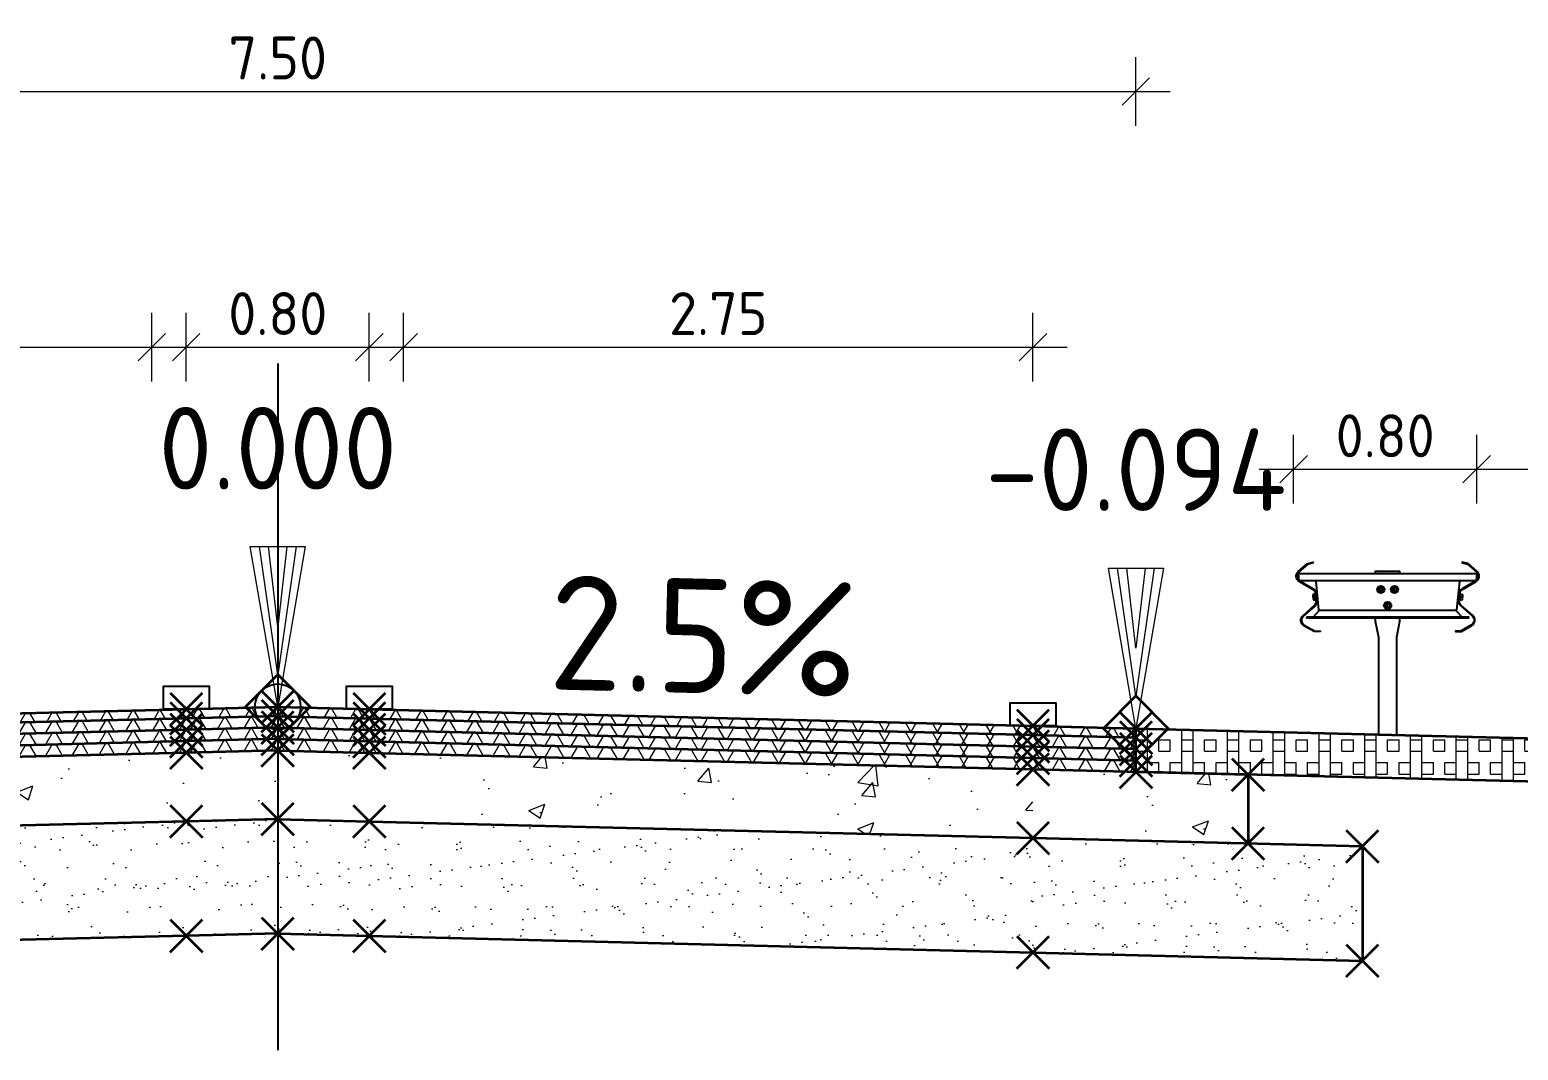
# Model space of a CAD drawing. Extents: x 85476 to 87050, y 436805 to 437377.
# Drawn here: x 86813.96 to 86820.46, y 436878.51 to 436882.97 of the extents above; entities that cross this region are included whole.
import ezdxf

# ---------------------------------------------------------------- set-up
doc = ezdxf.new("R2010")
doc.units = 0
doc.linetypes.add('CENTRE', pattern=[50, 31.25, -6.25, 6.25, -6.25])
for name, color, linetype in [('C3D-ASSEMBLY_BASELINE', 10, 'Continuous'), ('C3D-ASSEMBLY_BASELINE-POINT', 130, 'Continuous'), ('C3D-ASSEMBLY_INSERTION', 50, 'Continuous')]:
    doc.layers.add(name, color=color, linetype=linetype)
doc.layers.add('C3D-ASSEMBLY_LINK', color=7, linetype='Continuous', lineweight=35, plot=False)
doc.layers.add('C3D-ASSEMBLY_MARKER', color=7, linetype='Continuous', lineweight=35, plot=False)
for name, color, linetype, lineweight in [('N-WE-BV-GELEIDECONSTRUCTIE_GELEIDERAIL-SD', 210, 'Continuous', 25), ('N-WE-VH-KANTVERHARDING-T18', 7, 'Continuous', 18), ('N-WE-VH-VERHARDING_ASFALT_DEKLAAG-A', 252, 'Continuous', 18), ('N-WE-VH-VERHARDING_ASFALT_ONDERLAAG-A', 252, 'Continuous', 18), ('N-WE-VH-VERHARDING_ASFALT_TUSSENLAAG-A', 252, 'Continuous', 18), ('N-WE-VH-VERHARDING_FUNDERING_GRANULAAT-A', 252, 'Continuous', 18), ('N-WE-VH-VERHARDING_FUNDERING_ZAND-A', 252, 'Continuous', 18), ('N-WE-VH-VERHARDING_GRASBETONSTEEN-A', 72, 'Continuous', 18), ('N-WE-VW-MARKERING-SD', 7, 'Continuous', 25), ('X-XX-AL-T25', 7, 'Continuous', 25)]:
    doc.layers.add(name, color=color, linetype=linetype, lineweight=lineweight)
doc.styles.add('NLCS-ISO', font='NLCS-ISO.ttf')
doc.styles.add('NLCS-ISO Standaard', font='NLCS-ISO.ttf')
doc.dimstyles.new('NLCS-T25-Pijl', dxfattribs={"dimtxt": 2.5, "dimasz": 1.6, "dimexe": 2, "dimexo": 0, "dimgap": 0.7, "dimtad": 1, "dimlfac": -1, "dimzin": 0, "dimdsep": 46, "dimtxsty": 'NLCS-ISO Standaard', "dimblk": 'Pijl', "dimcen": 0, "dimdle": 2, "dimclrd": 256, "dimclre": 256, "dimclrt": 256, "dimazin": 0, "dimtfac": 1, "dimtofl": 0, "dimtmove": 0, "dimatfit": 3, "dimldrblk": 'Pijl', "dimfxl": 2, "dimfxlon": 1, "dimtolj": 1, "dimtzin": 0, "dimlwd": 18, "dimlwe": 18, "dimarcsym": 0})
pattern_1 = [(60, (86815.04398, 436880.00966), (-0.086603, 0.05), []), (120, (86815.04398, 436880.00966), (-0.086603, -0.05), [])]
pattern_2 = [(60, (86815.04398, 436879.96964), (-0.086603, 0.05), []), (120, (86815.04398, 436879.96964), (-0.086603, -0.05), [])]
pattern_3 = [(60, (86815.04398, 436879.91963), (-0.086603, 0.05), []), (120, (86815.04398, 436879.91963), (-0.086603, -0.05), [])]
pattern_4 = [(60, (86815.04398, 436879.86961), (-0.086603, 0.05), []), (120, (86815.04398, 436879.86961), (-0.086603, -0.05), [])]
pattern_5 = [(50, (86815.044, 436879.8196), (0.71726, -0.06275), [0.075, -0.825]), (355, (86815.044, 436879.8196), (-0.13875, 0.7522), [0.06, -0.66]), (100.45, (86815.10375, 436879.8144), (0.5785, 0.68944), [0.06374, -0.70114]), (46.18, (86815.044, 436880.0196), (1.0672, -0.1655), [0.1125, -1.2375]), (96.64, (86815.1329, 436880.0058), (0.9347, 0.9741), [0.0956, -1.0517]), (351.18, (86815.044, 436880.0196), (0.9347, 0.9741), [0.09, -0.99]), (21, (86815.144, 436879.9696), (0.5969, -0.4026), [0.075, -0.825]), (326, (86815.144, 436879.9696), (0.2433, 0.72515), [0.06, -0.66]), (71.45, (86815.1937, 436879.93604), (0.8402, 0.3225), [0.06374, -0.70114]), (37.5, (86815.04398, 436879.8196), (0.01216, 0.3329), [0, -0.652, 0, -0.67, 0, -0.6625]), (7.5, (86815.04398, 436879.8196), (0.26307, 0.3944), [0, -0.382, 0, -0.637, 0, -0.2525]), (327.5, (86814.82098, 436879.8196), (0.53382, -0.02255), [0, -0.25, 0, -0.78, 0, -1.035]), (317.5, (86814.721, 436879.8196), (0.5832, 0.1001), [0, -0.325, 0, -0.518, 0, -0.735])]
pattern_6 = [(37.5, (86815.04398, 436879.5195), (-0.0063, 0.192682), [0, -0.152, 0, -0.17, 0, -0.1625]), (7.5, (86815.04398, 436879.5195), (0.17698, 0.28221), [0, -0.082, 0, -0.137, 0, -0.0525]), (327.5, (86814.92098, 436879.5195), (0.311414, 0.000566), [0, -0.05, 0, -0.18, 0, -0.235]), (317.5, (86814.92098, 436879.5195), (0.30061, 0.08777), [0, -0.025, 0, -0.118, 0, -0.135])]

# ---------------------------------------------------------------- blocks, each defined once
blk = doc.blocks.new('_Oblique')
at = {"color": 0, "linetype": 'ByBlock', "lineweight": -2}
blk.add_line((-0.5, -0.5), (0.5, 0.5), dxfattribs=at)
blk = doc.blocks.new('*D6')
at = {"lineweight": 18, "transparency": 16777216}
for p, q in [((86811.744, 436881.4315), (86811.744, 436881.7315)), ((86814.494, 436881.4315), (86814.494, 436881.7315)), ((86811.594, 436881.5815), (86814.644, 436881.5815))]:
    blk.add_line(p, q, dxfattribs=at)
at = {"layer": 'Defpoints', "color": 0, "transparency": 16777216}
for p in [(86814.494, 436881.5815), (86814.494, 436880.0378), (86811.744, 436879.9653)]:
    blk.add_point(p, dxfattribs=at)
at = {"lineweight": 18, "transparency": 16777216, "xscale": 0.12, "yscale": 0.12, "zscale": 0.12, "rotation": 180}
blk.add_blockref('_Oblique', (86811.744, 436881.5815), dxfattribs=at)
at = {"lineweight": 18, "transparency": 16777216, "xscale": 0.12, "yscale": 0.12, "zscale": 0.12}
blk.add_blockref('_Oblique', (86814.494, 436881.5815), dxfattribs=at)
at = {"transparency": 16777216, "insert": (86813.119, 436881.7278), "char_height": 0.1875, "attachment_point": 5, "style": 'NLCS-ISO Standaard'}
blk.add_mtext('\\A1;2.75', dxfattribs=at)
blk = doc.blocks.new('Pijl')
h = blk.add_hatch(color=256)
h.paths.add_polyline_path([(0, 0), (-1.75, 0.352), (-1.75, 0)])
h.paths.add_polyline_path([(-1.75, 0), (-1.75, -0.352), (0, 0)])
for p, q in [((-1.902, 0), (0, 0)), ((0, 0), (-1.75, 0.352)), ((-1.75, 0.352), (-1.75, -0.352)), ((0, 0), (-1.75, -0.352))]:
    blk.add_line(p, q)
blk = doc.blocks.new('*D7')
at = {"lineweight": 18, "transparency": 16777216}
for p, q in [((86815.594, 436881.4315), (86815.594, 436881.7315)), ((86818.344, 436881.4315), (86818.344, 436881.7315)), ((86815.444, 436881.5815), (86818.494, 436881.5815))]:
    blk.add_line(p, q, dxfattribs=at)
at = {"layer": 'Defpoints', "color": 0, "transparency": 16777216}
for p in [(86818.344, 436881.5815), (86815.594, 436880.0378), (86818.344, 436879.9653)]:
    blk.add_point(p, dxfattribs=at)
at = {"lineweight": 18, "transparency": 16777216, "xscale": 0.12, "yscale": 0.12, "zscale": 0.12, "rotation": 180}
blk.add_blockref('_Oblique', (86815.594, 436881.5815), dxfattribs=at)
at = {"lineweight": 18, "transparency": 16777216, "xscale": 0.12, "yscale": 0.12, "zscale": 0.12}
blk.add_blockref('_Oblique', (86818.344, 436881.5815), dxfattribs=at)
at = {"transparency": 16777216, "insert": (86816.969, 436881.7278), "char_height": 0.1875, "attachment_point": 5, "style": 'NLCS-ISO Standaard'}
blk.add_mtext('\\A1;2.75', dxfattribs=at)
blk = doc.blocks.new('*D8')
at = {"lineweight": 18, "transparency": 16777216}
for p, q in [((86814.644, 436881.4315), (86814.644, 436881.7315)), ((86815.444, 436881.4315), (86815.444, 436881.7315)), ((86814.494, 436881.5815), (86815.594, 436881.5815))]:
    blk.add_line(p, q, dxfattribs=at)
at = {"layer": 'Defpoints', "color": 0, "transparency": 16777216}
for p in [(86815.444, 436881.5815), (86814.644, 436880.0378), (86815.444, 436880.0378)]:
    blk.add_point(p, dxfattribs=at)
at = {"lineweight": 18, "transparency": 16777216, "xscale": 0.12, "yscale": 0.12, "zscale": 0.12, "rotation": 180}
blk.add_blockref('_Oblique', (86814.644, 436881.5815), dxfattribs=at)
at = {"lineweight": 18, "transparency": 16777216, "xscale": 0.12, "yscale": 0.12, "zscale": 0.12}
blk.add_blockref('_Oblique', (86815.444, 436881.5815), dxfattribs=at)
at = {"transparency": 16777216, "insert": (86815.044, 436881.7278), "char_height": 0.1875, "attachment_point": 5, "style": 'NLCS-ISO Standaard'}
blk.add_mtext('\\A1;0.80', dxfattribs=at)
blk = doc.blocks.new('*D9')
at = {"lineweight": 18, "transparency": 16777216}
for p, q in [((86811.294, 436882.5485), (86811.294, 436882.8485)), ((86818.794, 436882.5485), (86818.794, 436882.8485)), ((86811.144, 436882.6985), (86818.944, 436882.6985))]:
    blk.add_line(p, q, dxfattribs=at)
at = {"layer": 'Defpoints', "color": 0, "transparency": 16777216}
for p in [(86818.794, 436882.6985), (86811.294, 436879.916), (86818.794, 436879.916)]:
    blk.add_point(p, dxfattribs=at)
at = {"lineweight": 18, "transparency": 16777216, "xscale": 0.12, "yscale": 0.12, "zscale": 0.12, "rotation": 180}
blk.add_blockref('_Oblique', (86811.294, 436882.6985), dxfattribs=at)
at = {"lineweight": 18, "transparency": 16777216, "xscale": 0.12, "yscale": 0.12, "zscale": 0.12}
blk.add_blockref('_Oblique', (86818.794, 436882.6985), dxfattribs=at)
at = {"transparency": 16777216, "insert": (86815.044, 436882.8447), "char_height": 0.1875, "attachment_point": 5, "style": 'NLCS-ISO Standaard'}
blk.add_mtext('\\A1;7.50', dxfattribs=at)
blk = doc.blocks.new('*D10')
at = {"lineweight": 18, "transparency": 16777216}
for p, q in [((86819.4832, 436880.8978), (86819.4832, 436881.1978)), ((86820.2832, 436880.8978), (86820.2832, 436881.1978)), ((86819.3332, 436881.0478), (86820.4332, 436881.0478))]:
    blk.add_line(p, q, dxfattribs=at)
at = {"layer": 'Defpoints', "color": 0, "transparency": 16777216}
for p in [(86820.2832, 436881.0478), (86819.4832, 436880.6037), (86820.2832, 436880.6037)]:
    blk.add_point(p, dxfattribs=at)
at = {"lineweight": 18, "transparency": 16777216, "xscale": 0.12, "yscale": 0.12, "zscale": 0.12, "rotation": 180}
blk.add_blockref('_Oblique', (86819.4832, 436881.0478), dxfattribs=at)
at = {"lineweight": 18, "transparency": 16777216, "xscale": 0.12, "yscale": 0.12, "zscale": 0.12}
blk.add_blockref('_Oblique', (86820.2832, 436881.0478), dxfattribs=at)
at = {"transparency": 16777216, "insert": (86819.8832, 436881.194), "char_height": 0.1875, "attachment_point": 5, "style": 'NLCS-ISO Standaard'}
blk.add_mtext('\\A1;0.80', dxfattribs=at)
blk = doc.blocks.new('*D11')
at = {"lineweight": 18, "transparency": 16777216}
for p, q in [((86820.2832, 436880.8978), (86820.2832, 436881.1978)), ((86821.7832, 436880.8978), (86821.7832, 436881.1978)), ((86820.1332, 436881.0478), (86821.9332, 436881.0478))]:
    blk.add_line(p, q, dxfattribs=at)
at = {"layer": 'Defpoints', "color": 0, "transparency": 16777216}
for p in [(86821.7832, 436881.0478), (86820.2832, 436880.6037), (86821.7832, 436880.6037)]:
    blk.add_point(p, dxfattribs=at)
at = {"lineweight": 18, "transparency": 16777216, "xscale": 0.12, "yscale": 0.12, "zscale": 0.12, "rotation": 180}
blk.add_blockref('_Oblique', (86820.2832, 436881.0478), dxfattribs=at)
at = {"lineweight": 18, "transparency": 16777216, "xscale": 0.12, "yscale": 0.12, "zscale": 0.12}
blk.add_blockref('_Oblique', (86821.7832, 436881.0478), dxfattribs=at)
at = {"transparency": 16777216, "insert": (86821.0332, 436881.194), "char_height": 0.1875, "attachment_point": 5, "style": 'NLCS-ISO Standaard'}
blk.add_mtext('\\A1;1.50', dxfattribs=at)
blk = doc.blocks.new('SVH-KANTVERHARDING-SOD')
at = {"color": 0}
for p, q in [((-0.6, 3.5), (0.6, 3.5)), ((0, 0), (-0.6, 3.5)), ((-0.4, 3.5), (0.4, 3.5)), ((0, 0.7), (-0.4, 3.5)), ((-0.2, 3.5), (0.2, 3.5)), ((0, 1.75), (-0.2, 3.5)), ((0.6, 3.5), (0, 0)), ((0.4, 3.5), (0, 0.7)), ((0.2, 3.5), (0, 1.75))]:
    blk.add_line(p, q, dxfattribs=at)
blk = doc.blocks.new('SVW-MARKERING_020-SO')
blk.add_lwpolyline([(-0.1, 0), (-0.1, 0.1), (0.1, 0.1), (0.1, 0)], close=True)
blk = doc.blocks.new('SBV-GELEIDERAIL_80-SO')
at = {"linetype": 'CENTRE'}
blk.add_line((-0.3666, 0.701), (-0.2578, 0.701), dxfattribs=at)
for p, q in [((-0.0919, 0.701), (0.1002, 0.701)), ((-0.036, 0.631), (-0.042, 0.631)), ((-0.033, 0.631), (-0.027, 0.631)), ((-0.03, 0.637), (-0.03, 0.643)), ((-0.03, 0.628), (-0.03, 0.634)), ((-0.03, 0.625), (-0.03, 0.619)), ((-0.024, 0.631), (-0.018, 0.631)), ((0.027, 0.631), (0.033, 0.631)), ((0.03, 0.637), (0.03, 0.643)), ((0.03, 0.628), (0.03, 0.634)), ((0.03, 0.625), (0.03, 0.619)), ((0.036, 0.631), (0.042, 0.631)), ((0.042, 0.631), (0.036, 0.631)), ((0.2982, 0.539), (-0.2985, 0.539)), ((-0.006, 0.561), (-0.012, 0.561)), ((-0.003, 0.561), (0.003, 0.561)), ((0, 0.567), (0, 0.573)), ((0, 0.558), (0, 0.564)), ((0, 0.555), (0, 0.549)), ((0.006, 0.561), (0.012, 0.561))]:
    blk.add_line(p, q)
at = {"linetype": 'Continuous'}
for p, q in [((-0.3267, 0.6025), (-0.3254, 0.5895)), ((-0.3241, 0.5962), (-0.3161, 0.597)), ((-0.042, 0.631), (-0.036, 0.631)), ((-0.036, 0.631), (-0.042, 0.631)), ((-0.033, 0.631), (-0.027, 0.631)), ((-0.03, 0.637), (-0.03, 0.643)), ((-0.03, 0.628), (-0.03, 0.634)), ((-0.03, 0.625), (-0.03, 0.619)), ((0.024, 0.631), (0.018, 0.631)), ((0.027, 0.631), (0.033, 0.631)), ((0.03, 0.637), (0.03, 0.643)), ((0.03, 0.628), (0.03, 0.634)), ((0.03, 0.625), (0.03, 0.619)), ((0.036, 0.631), (0.042, 0.631)), ((0.3248, 0.5966), (0.3168, 0.5974)), ((0.3275, 0.6029), (0.3261, 0.5899)), ((-0.006, 0.561), (-0.012, 0.561)), ((-0.003, 0.561), (0.003, 0.561)), ((0, 0.567), (0, 0.573)), ((0, 0.558), (0, 0.564)), ((0, 0.555), (0, 0.549)), ((0.006, 0.561), (0.012, 0.561))]:
    blk.add_line(p, q, dxfattribs=at)
for points in [[(-0.2946, 0.4455), (-0.3204, 0.4468), (-0.3659, 0.4721, -0.514108), (-0.3708, 0.5157), (-0.3194, 0.5621, 0.239861), (-0.3116, 0.5824), (-0.3147, 0.6123, 0.239861), (-0.3265, 0.6305), (-0.3865, 0.6652, -0.514108), (-0.3907, 0.7089), (-0.3516, 0.7431), (-0.3266, 0.7497), (-0.3258, 0.7468), (-0.3501, 0.7404), (-0.3888, 0.7067, 0.514108), (-0.385, 0.6678), (-0.325, 0.6331, -0.239861), (-0.3117, 0.6126), (-0.3086, 0.5827, -0.239861), (-0.3173, 0.5599), (-0.3688, 0.5135, 0.514108), (-0.3644, 0.4747), (-0.3196, 0.4497), (-0.2945, 0.4485)], [(0.2966, 0.4458), (0.3224, 0.4473), (0.3676, 0.473, 0.514108), (0.3722, 0.5166), (0.3204, 0.5626, -0.239861), (0.3124, 0.5829), (0.3153, 0.6127, -0.239861), (0.327, 0.6311), (0.3867, 0.6663, 0.514108), (0.3906, 0.71), (0.3512, 0.7439), (0.3261, 0.7503), (0.3254, 0.7474), (0.3497, 0.7412), (0.3886, 0.7077, -0.514108), (0.3852, 0.6688), (0.3255, 0.6337, 0.239861), (0.3123, 0.613), (0.3094, 0.5832, 0.239861), (0.3184, 0.5604), (0.3702, 0.5144, -0.514108), (0.3661, 0.4756), (0.3215, 0.4502), (0.2964, 0.4488)]]:
    blk.add_lwpolyline(points, format="xyb", close=True)
for points in [[(0.39, 0.701), (0.387, 0.669), (-0.387, 0.669), (-0.39, 0.701)], [(-0.355, 0.51), (-0.355, 0.507), (0.355, 0.507), (0.355, 0.51)]]:
    blk.add_lwpolyline(points, close=True)
for points in [[(-0.3115, 0.669, -0.414214), (-0.3145, 0.666), (-0.3015, 0.542, -0.414214), (-0.2985, 0.539), (-0.3252, 0.51)], [(0.3115, 0.669, 0.414214), (0.3145, 0.666), (0.3015, 0.542, 0.445229), (0.2982, 0.539), (0.3252, 0.51)]]:
    blk.add_lwpolyline(points, format="xyb")
for points in [[(-0.0525, 0.701), (-0.0525, 0.711), (0.0525, 0.711), (0.0525, 0.701)], [(-0.0382, 0), (-0.038, 0.001), (-0.038, 0.421), (-0.0525, 0.491), (-0.0525, 0.51)], [(0.0525, 0.51), (0.0525, 0.491), (0.038, 0.421), (0.038, 0.001), (0.0382, 0)]]:
    blk.add_lwpolyline(points, dxfattribs=at)
for points in [[(-0.3174, 0.609), (-0.3253, 0.6081, 0.335562), (-0.3241, 0.5962, 0.335562), (-0.3228, 0.5843), (-0.3149, 0.5851), (-0.3174, 0.609)], [(0.3181, 0.6094), (0.3261, 0.6086, -0.335562), (0.3248, 0.5966, -0.335562), (0.3236, 0.5847), (0.3156, 0.5855), (0.3181, 0.6094)]]:
    blk.add_lwpolyline(points, format="xyb", dxfattribs=at)
for points in [[(-0.3148, 0.6133), (-0.3115, 0.5814), (-0.3144, 0.5811), (-0.3178, 0.6129)], [(-0.0369, 0.643), (-0.0438, 0.631), (-0.0369, 0.619), (-0.0231, 0.619), (-0.0161, 0.631), (-0.0231, 0.643)], [(0.0231, 0.643), (0.0162, 0.631), (0.0231, 0.619), (0.0369, 0.619), (0.0439, 0.631), (0.0369, 0.643)], [(0.3155, 0.6137), (0.3122, 0.5819), (0.3152, 0.5816), (0.3185, 0.6134)], [(-0.0069, 0.573), (-0.0138, 0.561), (-0.0069, 0.549), (0.0069, 0.549), (0.0139, 0.561), (0.0069, 0.573)]]:
    blk.add_lwpolyline(points, close=True, dxfattribs=at)
for centre, radius in [((-0.03, 0.631), 0.016), ((-0.03, 0.631), 0.009), ((0.03, 0.631), 0.016), ((0.03, 0.631), 0.009), ((0, 0.561), 0.016), ((0, 0.561), 0.009)]:
    blk.add_circle(centre, radius, dxfattribs=at)

msp = doc.modelspace()

# ---------------------------------------------------------------- hatches: boundary and pattern name
at = {"layer": 'N-WE-VH-VERHARDING_ASFALT_DEKLAAG-A', "linetype": 'Continuous', "lineweight": 18}
h = msp.add_hatch(dxfattribs=at)
h.set_pattern_fill('AVH-ASFALT', color=252, scale=0.1, style=0, pattern_type=2)
h.set_pattern_definition([(60, (86814.64398, 436879.99966), (-0.0866025, 0.05), []), (120, (86814.64398, 436879.99966), (-0.0866025, -0.05), [])])
h.paths.add_polyline_path([(86814.644, 436879.9997), (86811.744, 436879.9272), (86811.744, 436879.8871), (86814.644, 436879.9596)])
h = msp.add_hatch(dxfattribs=at)
h.set_pattern_fill('AVH-ASFALT', color=252, scale=0.1, style=0, pattern_type=2)
h.set_pattern_definition(pattern_1)
h.paths.add_polyline_path([(86815.044, 436880.0097), (86814.644, 436879.9997), (86814.644, 436879.9596), (86815.044, 436879.9696)])
h = msp.add_hatch(dxfattribs=at)
h.set_pattern_fill('AVH-ASFALT', color=252, scale=0.1, style=0, pattern_type=2)
h.set_pattern_definition(pattern_1)
h.paths.add_polyline_path([(86815.044, 436880.0097), (86815.444, 436879.9997), (86815.444, 436879.9596), (86815.044, 436879.9696)])
h = msp.add_hatch(dxfattribs=at)
h.set_pattern_fill('AVH-ASFALT', color=252, scale=0.1, style=0, pattern_type=2)
h.set_pattern_definition([(60, (86815.44398, 436879.99966), (-0.0866025, 0.05), []), (120, (86815.44398, 436879.99966), (-0.0866025, -0.05), [])])
h.paths.add_polyline_path([(86815.444, 436879.9997), (86818.344, 436879.9272), (86818.344, 436879.8871), (86815.444, 436879.9596)])
h = msp.add_hatch(dxfattribs=at)
h.set_pattern_fill('AVH-ASFALT', color=252, scale=0.1, style=0, pattern_type=2)
h.set_pattern_definition([(60, (86818.34398, 436879.92716), (-0.086603, 0.05), []), (120, (86818.34398, 436879.92716), (-0.086603, -0.05), [])])
h.paths.add_polyline_path([(86818.344, 436879.9272), (86818.794, 436879.9159), (86818.794, 436879.8759), (86818.344, 436879.8871)])
at = {"layer": 'N-WE-VH-VERHARDING_ASFALT_ONDERLAAG-A', "linetype": 'Continuous', "lineweight": 18}
h = msp.add_hatch(dxfattribs=at)
h.set_pattern_fill('AVH-ASFALT', color=252, scale=0.1, style=0, pattern_type=2)
h.set_pattern_definition(pattern_4)
h.paths.add_polyline_path([(86815.044, 436879.8696), (86814.644, 436879.8596), (86814.644, 436879.8096), (86815.044, 436879.8196)])
h = msp.add_hatch(dxfattribs=at)
h.set_pattern_fill('AVH-ASFALT', color=252, scale=0.1, style=0, pattern_type=2)
h.set_pattern_definition(pattern_4)
h.paths.add_polyline_path([(86815.044, 436879.8696), (86815.444, 436879.8596), (86815.444, 436879.8096), (86815.044, 436879.8196)])
h = msp.add_hatch(dxfattribs=at)
h.set_pattern_fill('AVH-ASFALT', color=252, scale=0.1, style=0, pattern_type=2)
h.set_pattern_definition([(60, (86814.64398, 436879.85961), (-0.0866025, 0.05), []), (120, (86814.64398, 436879.85961), (-0.0866025, -0.05), [])])
h.paths.add_polyline_path([(86814.644, 436879.8596), (86811.744, 436879.7871), (86811.744, 436879.7371), (86814.644, 436879.8096)])
h = msp.add_hatch(dxfattribs=at)
h.set_pattern_fill('AVH-ASFALT', color=252, scale=0.1, style=0, pattern_type=2)
h.set_pattern_definition([(60, (86815.44398, 436879.85961), (-0.0866025, 0.05), []), (120, (86815.44398, 436879.85961), (-0.0866025, -0.05), [])])
h.paths.add_polyline_path([(86815.444, 436879.8596), (86818.344, 436879.7871), (86818.344, 436879.7371), (86815.444, 436879.8096)])
h = msp.add_hatch(dxfattribs=at)
h.set_pattern_fill('AVH-ASFALT', color=252, scale=0.1, style=0, pattern_type=2)
h.set_pattern_definition([(60, (86818.34398, 436879.78711), (-0.086603, 0.05), []), (120, (86818.34398, 436879.78711), (-0.086603, -0.05), [])])
h.paths.add_polyline_path([(86818.344, 436879.7871), (86818.794, 436879.7759), (86818.794, 436879.7258), (86818.344, 436879.7371)])
at = {"layer": 'N-WE-VH-VERHARDING_ASFALT_TUSSENLAAG-A', "linetype": 'Continuous', "lineweight": 18}
h = msp.add_hatch(dxfattribs=at)
h.set_pattern_fill('AVH-ASFALT', color=252, scale=0.1, style=0, pattern_type=2)
h.set_pattern_definition([(60, (86814.64398, 436879.95964), (-0.0866025, 0.05), []), (120, (86814.64398, 436879.95964), (-0.0866025, -0.05), [])])
h.paths.add_polyline_path([(86814.644, 436879.9596), (86811.744, 436879.8871), (86811.744, 436879.8371), (86814.644, 436879.9096)])
h = msp.add_hatch(dxfattribs=at)
h.set_pattern_fill('AVH-ASFALT', color=252, scale=0.1, style=0, pattern_type=2)
h.set_pattern_definition(pattern_2)
h.paths.add_polyline_path([(86815.044, 436879.9696), (86814.644, 436879.9596), (86814.644, 436879.9096), (86815.044, 436879.9196)])
h = msp.add_hatch(dxfattribs=at)
h.set_pattern_fill('AVH-ASFALT', color=252, scale=0.1, style=0, pattern_type=2)
h.set_pattern_definition(pattern_2)
h.paths.add_polyline_path([(86815.044, 436879.9696), (86815.444, 436879.9596), (86815.444, 436879.9096), (86815.044, 436879.9196)])
h = msp.add_hatch(dxfattribs=at)
h.set_pattern_fill('AVH-ASFALT', color=252, scale=0.1, style=0, pattern_type=2)
h.set_pattern_definition([(60, (86815.44398, 436879.95964), (-0.0866025, 0.05), []), (120, (86815.44398, 436879.95964), (-0.0866025, -0.05), [])])
h.paths.add_polyline_path([(86815.444, 436879.9596), (86818.344, 436879.8871), (86818.344, 436879.8371), (86815.444, 436879.9096)])
h = msp.add_hatch(dxfattribs=at)
h.set_pattern_fill('AVH-ASFALT', color=252, scale=0.1, style=0, pattern_type=2)
h.set_pattern_definition([(60, (86814.64398, 436879.90963), (-0.0866025, 0.05), []), (120, (86814.64398, 436879.90963), (-0.0866025, -0.05), [])])
h.paths.add_polyline_path([(86814.644, 436879.9096), (86811.744, 436879.8371), (86811.744, 436879.7871), (86814.644, 436879.8596)])
h = msp.add_hatch(dxfattribs=at)
h.set_pattern_fill('AVH-ASFALT', color=252, scale=0.1, style=0, pattern_type=2)
h.set_pattern_definition(pattern_3)
h.paths.add_polyline_path([(86815.044, 436879.9196), (86814.644, 436879.9096), (86814.644, 436879.8596), (86815.044, 436879.8696)])
h = msp.add_hatch(dxfattribs=at)
h.set_pattern_fill('AVH-ASFALT', color=252, scale=0.1, style=0, pattern_type=2)
h.set_pattern_definition(pattern_3)
h.paths.add_polyline_path([(86815.044, 436879.9196), (86815.444, 436879.9096), (86815.444, 436879.8596), (86815.044, 436879.8696)])
h = msp.add_hatch(dxfattribs=at)
h.set_pattern_fill('AVH-ASFALT', color=252, scale=0.1, style=0, pattern_type=2)
h.set_pattern_definition([(60, (86815.44398, 436879.90963), (-0.0866025, 0.05), []), (120, (86815.44398, 436879.90963), (-0.0866025, -0.05), [])])
h.paths.add_polyline_path([(86815.444, 436879.9096), (86818.344, 436879.8371), (86818.344, 436879.7871), (86815.444, 436879.8596)])
h = msp.add_hatch(dxfattribs=at)
h.set_pattern_fill('AVH-ASFALT', color=252, scale=0.1, style=0, pattern_type=2)
h.set_pattern_definition([(60, (86818.34398, 436879.88714), (-0.086603, 0.05), []), (120, (86818.34398, 436879.88714), (-0.086603, -0.05), [])])
h.paths.add_polyline_path([(86818.344, 436879.8871), (86818.794, 436879.8759), (86818.794, 436879.8259), (86818.344, 436879.8371)])
h = msp.add_hatch(dxfattribs=at)
h.set_pattern_fill('AVH-ASFALT', color=252, scale=0.1, style=0, pattern_type=2)
h.set_pattern_definition([(60, (86818.34398, 436879.83713), (-0.086603, 0.05), []), (120, (86818.34398, 436879.83713), (-0.086603, -0.05), [])])
h.paths.add_polyline_path([(86818.344, 436879.8371), (86818.794, 436879.8259), (86818.794, 436879.7759), (86818.344, 436879.7871)])
at = {"layer": 'N-WE-VH-VERHARDING_FUNDERING_GRANULAAT-A', "linetype": 'Continuous', "lineweight": 18}
h = msp.add_hatch(dxfattribs=at)
h.set_pattern_fill('AVH-FUNDERING_GRANULAAT_MENG_01', color=252, scale=0.1, style=0, pattern_type=2)
h.set_pattern_definition([(50, (86814.644, 436879.8096), (0.71726, -0.06275), [0.075, -0.825]), (355, (86814.644, 436879.8096), (-0.13875, 0.7522), [0.06, -0.66]), (100.451, (86814.70375, 436879.8044), (0.57851, 0.68944), [0.06374, -0.70114]), (46.184, (86814.644, 436880.0096), (1.06724, -0.16552), [0.1125, -1.2375]), (96.636, (86814.7329, 436879.9958), (0.93466, 0.97412), [0.0956, -1.0517]), (351.184, (86814.644, 436880.0096), (0.93466, 0.9741), [0.09, -0.99]), (21, (86814.744, 436879.9596), (0.59691, -0.40262), [0.075, -0.825]), (326, (86814.744, 436879.9596), (0.24332, 0.72515), [0.06, -0.66]), (71.451, (86814.7937, 436879.92604), (0.84022, 0.32253), [0.06374, -0.70114]), (37.5, (86814.64398, 436879.8096), (0.01216, 0.332894), [0, -0.652, 0, -0.67, 0, -0.6625]), (7.5, (86814.64398, 436879.8096), (0.26307, 0.39441), [0, -0.382, 0, -0.637, 0, -0.2525]), (327.5, (86814.42098, 436879.8096), (0.533822, -0.022555), [0, -0.25, 0, -0.78, 0, -1.035]), (317.5, (86814.321, 436879.8096), (0.58319, 0.100105), [0, -0.325, 0, -0.518, 0, -0.735])])
h.paths.add_polyline_path([(86814.644, 436879.8096), (86811.744, 436879.7371), (86811.744, 436879.437), (86814.644, 436879.5095)])
h = msp.add_hatch(dxfattribs=at)
h.set_pattern_fill('AVH-FUNDERING_GRANULAAT_MENG_01', color=252, scale=0.1, style=0, pattern_type=2)
h.set_pattern_definition(pattern_5)
h.paths.add_polyline_path([(86815.044, 436879.8196), (86814.644, 436879.8096), (86814.644, 436879.5095), (86815.044, 436879.5195)])
h = msp.add_hatch(dxfattribs=at)
h.set_pattern_fill('AVH-FUNDERING_GRANULAAT_MENG_01', color=252, scale=0.1, style=0, pattern_type=2)
h.set_pattern_definition(pattern_5)
h.paths.add_polyline_path([(86815.044, 436879.8196), (86815.444, 436879.8096), (86815.444, 436879.5095), (86815.044, 436879.5195)])
h = msp.add_hatch(dxfattribs=at)
h.set_pattern_fill('AVH-FUNDERING_GRANULAAT_MENG_01', color=252, scale=0.1, style=0, pattern_type=2)
h.set_pattern_definition([(50, (86815.444, 436879.8096), (0.71726, -0.06275), [0.075, -0.825]), (355, (86815.444, 436879.8096), (-0.13875, 0.7522), [0.06, -0.66]), (100.451, (86815.50375, 436879.8044), (0.57851, 0.68944), [0.06374, -0.70114]), (46.184, (86815.444, 436880.0096), (1.06724, -0.16552), [0.1125, -1.2375]), (96.636, (86815.5329, 436879.9958), (0.93466, 0.9741), [0.0956, -1.0517]), (351.184, (86815.444, 436880.0096), (0.93466, 0.9741), [0.09, -0.99]), (21, (86815.544, 436879.9596), (0.59691, -0.40262), [0.075, -0.825]), (326, (86815.544, 436879.9596), (0.24332, 0.72515), [0.06, -0.66]), (71.45, (86815.5937, 436879.92604), (0.84022, 0.32253), [0.06374, -0.70114]), (37.5, (86815.44398, 436879.8096), (0.01216, 0.332894), [0, -0.652, 0, -0.67, 0, -0.6625]), (7.5, (86815.44398, 436879.8096), (0.26307, 0.39441), [0, -0.382, 0, -0.637, 0, -0.2525]), (327.5, (86815.22098, 436879.8096), (0.533822, -0.022555), [0, -0.25, 0, -0.78, 0, -1.035]), (317.5, (86815.121, 436879.8096), (0.583186, 0.100105), [0, -0.325, 0, -0.518, 0, -0.735])])
h.paths.add_polyline_path([(86815.444, 436879.8096), (86818.344, 436879.7371), (86818.344, 436879.437), (86815.444, 436879.5095)])
h = msp.add_hatch(dxfattribs=at)
h.set_pattern_fill('AVH-FUNDERING_GRANULAAT_MENG_01', color=252, scale=0.1, style=0, pattern_type=2)
h.set_pattern_definition([(50, (86818.344, 436879.7371), (0.71726, -0.06275), [0.075, -0.825]), (355, (86818.344, 436879.7371), (-0.13875, 0.7522), [0.06, -0.66]), (100.45, (86818.40375, 436879.7319), (0.5785, 0.68944), [0.06374, -0.70114]), (46.18, (86818.344, 436879.9371), (1.06724, -0.1655), [0.1125, -1.2375]), (96.64, (86818.4329, 436879.9233), (0.9347, 0.9741), [0.0956, -1.0517]), (351.18, (86818.344, 436879.9371), (0.9347, 0.9741), [0.09, -0.99]), (21, (86818.444, 436879.8871), (0.5969, -0.40262), [0.075, -0.825]), (326, (86818.444, 436879.8871), (0.2433, 0.72515), [0.06, -0.66]), (71.45, (86818.4937, 436879.85354), (0.8402, 0.32253), [0.06374, -0.70114]), (37.5, (86818.34398, 436879.7371), (0.01216, 0.332894), [0, -0.652, 0, -0.67, 0, -0.6625]), (7.5, (86818.34398, 436879.7371), (0.26307, 0.39441), [0, -0.382, 0, -0.637, 0, -0.2525]), (327.5, (86818.12098, 436879.7371), (0.53382, -0.022555), [0, -0.25, 0, -0.78, 0, -1.035]), (317.5, (86818.021, 436879.7371), (0.58319, 0.1001), [0, -0.325, 0, -0.518, 0, -0.735])])
h.paths.add_polyline_path([(86818.344, 436879.7371), (86819.284, 436879.7136), (86819.284, 436879.4135), (86818.344, 436879.437)])
at = {"layer": 'N-WE-VH-VERHARDING_FUNDERING_ZAND-A', "linetype": 'Continuous', "lineweight": 18}
h = msp.add_hatch(dxfattribs=at)
h.set_pattern_fill('AVH-FUNDERING_ZAND', color=252, scale=0.1, style=0, pattern_type=2)
h.set_pattern_definition([(37.5, (86814.64398, 436879.5095), (-0.006299, 0.192682), [0, -0.152, 0, -0.17, 0, -0.1625]), (7.5, (86814.64398, 436879.5095), (0.176978, 0.282215), [0, -0.082, 0, -0.137, 0, -0.0525]), (327.5, (86814.52098, 436879.5095), (0.311414, 0.000566), [0, -0.05, 0, -0.18, 0, -0.235]), (317.5, (86814.52098, 436879.5095), (0.300613, 0.087768), [0, -0.025, 0, -0.118, 0, -0.135])])
h.paths.add_polyline_path([(86814.644, 436879.5095), (86811.744, 436879.437), (86811.744, 436878.9368), (86814.644, 436879.0093)])
h = msp.add_hatch(dxfattribs=at)
h.set_pattern_fill('AVH-FUNDERING_ZAND', color=252, scale=0.1, style=0, pattern_type=2)
h.set_pattern_definition(pattern_6)
h.paths.add_polyline_path([(86815.044, 436879.5195), (86814.644, 436879.5095), (86814.644, 436879.0093), (86815.044, 436879.0193)])
h = msp.add_hatch(dxfattribs=at)
h.set_pattern_fill('AVH-FUNDERING_ZAND', color=252, scale=0.1, style=0, pattern_type=2)
h.set_pattern_definition(pattern_6)
h.paths.add_polyline_path([(86815.044, 436879.5195), (86815.444, 436879.5095), (86815.444, 436879.0093), (86815.044, 436879.0193)])
h = msp.add_hatch(dxfattribs=at)
h.set_pattern_fill('AVH-FUNDERING_ZAND', color=252, scale=0.1, style=0, pattern_type=2)
h.set_pattern_definition([(37.5, (86815.44398, 436879.5095), (-0.006299, 0.192682), [0, -0.152, 0, -0.17, 0, -0.1625]), (7.5, (86815.44398, 436879.5095), (0.176978, 0.282215), [0, -0.082, 0, -0.137, 0, -0.0525]), (327.5, (86815.32098, 436879.5095), (0.311414, 0.000566), [0, -0.05, 0, -0.18, 0, -0.235]), (317.5, (86815.32098, 436879.5095), (0.300613, 0.087768), [0, -0.025, 0, -0.118, 0, -0.135])])
h.paths.add_polyline_path([(86815.444, 436879.5095), (86818.344, 436879.437), (86818.344, 436878.9368), (86815.444, 436879.0093)])
h = msp.add_hatch(dxfattribs=at)
h.set_pattern_fill('AVH-FUNDERING_ZAND', color=252, scale=0.1, style=0, pattern_type=2)
h.set_pattern_definition([(37.5, (86818.34398, 436879.437), (-0.0063, 0.192682), [0, -0.152, 0, -0.17, 0, -0.1625]), (7.5, (86818.34398, 436879.437), (0.176978, 0.282215), [0, -0.082, 0, -0.137, 0, -0.0525]), (327.5, (86818.22098, 436879.437), (0.311414, 0.000566), [0, -0.05, 0, -0.18, 0, -0.235]), (317.5, (86818.22098, 436879.437), (0.300613, 0.087768), [0, -0.025, 0, -0.118, 0, -0.135])])
h.paths.add_polyline_path([(86818.344, 436879.437), (86819.784, 436879.401), (86819.784, 436878.9008), (86818.344, 436878.9368)])
at = {"layer": 'N-WE-VH-VERHARDING_GRASBETONSTEEN-A', "linetype": 'Continuous', "lineweight": 18}
h = msp.add_hatch(dxfattribs=at)
h.set_pattern_fill('AVH-GRASBETONSTEEN_01', color=72, scale=0.1, style=0, pattern_type=2)
h.set_pattern_definition([(90, (86818.79398, 436879.9159), (-0.2, 1e-17), []), (90, (86818.84398, 436879.9159), (-0.2, 1e-17), []), (0, (86818.79398, 436879.9159), (0, 0.2), [-0.05, 0.05]), (0, (86818.79398, 436879.9659), (0, 0.2), [-0.05, 0.05]), (0, (86818.79398, 436880.0159), (0, 0.2), [0.05, -0.05]), (0, (86818.79398, 436880.0659), (0, 0.2), [0.05, -0.05]), (90, (86818.89398, 436879.9159), (-0.2, 1e-17), [0.05, -0.05]), (90, (86818.94398, 436879.9159), (-0.2, 1e-17), [0.05, -0.05])])
h.paths.add_polyline_path([(86818.794, 436879.9159), (86822.384, 436879.8262), (86822.384, 436879.6362), (86818.794, 436879.7259)])

# ---------------------------------------------------------------- linework, layer by layer
at = {"layer": 'C3D-ASSEMBLY_BASELINE', "color": 10, "linetype": 'Continuous', "lineweight": -3}
msp.add_line((86815.044, 436881.5097), (86815.044, 436878.5097), dxfattribs=at)
at = {"layer": 'C3D-ASSEMBLY_BASELINE-POINT', "color": 130, "linetype": 'Continuous', "lineweight": -3}
msp.add_circle((86815.044, 436880.0097), 0.1, dxfattribs=at)
at = {"layer": 'C3D-ASSEMBLY_INSERTION', "color": 50, "linetype": 'Continuous', "lineweight": -3}
msp.add_circle((86815.044, 436880.0097), 0.1, dxfattribs=at)
at = {"layer": 'C3D-ASSEMBLY_LINK', "color": 7, "linetype": 'Continuous', "lineweight": 35}
for p, q in [((86811.744, 436879.9272), (86814.644, 436879.9997)), ((86814.644, 436879.9997), (86815.044, 436880.0097)), ((86815.044, 436880.0097), (86815.444, 436879.9997)), ((86815.444, 436879.9997), (86818.344, 436879.9272)), ((86814.644, 436879.9596), (86811.744, 436879.8871)), ((86815.044, 436879.9696), (86814.644, 436879.9596)), ((86815.044, 436879.9696), (86815.444, 436879.9596)), ((86815.444, 436879.9596), (86818.344, 436879.8871)), ((86814.644, 436879.9096), (86811.744, 436879.8371)), ((86815.044, 436879.9196), (86814.644, 436879.9096)), ((86815.044, 436879.8696), (86814.644, 436879.8596)), ((86815.044, 436879.9196), (86815.444, 436879.9096)), ((86815.044, 436879.8696), (86815.444, 436879.8596)), ((86815.444, 436879.9096), (86818.344, 436879.8371)), ((86818.344, 436879.9272), (86818.794, 436879.9159)), ((86818.344, 436879.8871), (86818.794, 436879.8759)), ((86818.794, 436879.7258), (86818.794, 436879.9159)), ((86818.794, 436879.9159), (86822.384, 436879.8262)), ((86814.644, 436879.8596), (86811.744, 436879.7871)), ((86814.644, 436879.8096), (86811.744, 436879.7371)), ((86815.044, 436879.8196), (86814.644, 436879.8096)), ((86815.044, 436879.8196), (86815.444, 436879.8096)), ((86815.444, 436879.8596), (86818.344, 436879.7871)), ((86815.444, 436879.8096), (86818.344, 436879.7371)), ((86818.344, 436879.8371), (86818.794, 436879.8259)), ((86818.344, 436879.7871), (86818.794, 436879.7759)), ((86818.344, 436879.7371), (86819.284, 436879.7136)), ((86822.384, 436879.6362), (86818.794, 436879.7259)), ((86819.284, 436879.7136), (86819.284, 436879.4135)), ((86814.644, 436879.5095), (86811.744, 436879.437)), ((86815.044, 436879.5195), (86814.644, 436879.5095)), ((86815.044, 436879.5195), (86815.444, 436879.5095)), ((86815.444, 436879.5095), (86818.344, 436879.437)), ((86818.344, 436879.437), (86819.784, 436879.401)), ((86819.784, 436879.401), (86819.784, 436878.9008)), ((86814.644, 436879.0093), (86811.744, 436878.9368)), ((86815.044, 436879.0193), (86814.644, 436879.0093)), ((86815.044, 436879.0193), (86815.444, 436879.0093)), ((86815.444, 436879.0093), (86818.344, 436878.9368)), ((86818.344, 436878.9368), (86819.784, 436878.9008))]:
    msp.add_line(p, q, dxfattribs=at)
at = {"layer": 'C3D-ASSEMBLY_MARKER', "color": 251, "linetype": 'Continuous', "lineweight": 35}
for p, q in [((86814.5733, 436879.9289), (86814.7147, 436880.0704)), ((86814.5733, 436880.0704), (86814.7147, 436879.9289)), ((86814.9733, 436879.9389), (86815.1147, 436880.0804)), ((86814.9733, 436880.0804), (86815.1147, 436879.9389)), ((86814.9733, 436879.9389), (86815.1147, 436880.0804)), ((86814.9733, 436880.0804), (86815.1147, 436879.9389)), ((86814.9733, 436879.9389), (86815.1147, 436880.0804)), ((86814.9733, 436880.0804), (86815.1147, 436879.9389)), ((86814.9733, 436879.9389), (86815.1147, 436880.0804)), ((86814.9733, 436880.0804), (86815.1147, 436879.9389)), ((86815.3733, 436879.9289), (86815.5147, 436880.0704)), ((86815.3733, 436880.0704), (86815.5147, 436879.9289)), ((86814.5733, 436879.8889), (86814.7147, 436880.0304)), ((86814.5733, 436880.0304), (86814.7147, 436879.8889)), ((86814.5733, 436879.8889), (86814.7147, 436880.0304)), ((86814.5733, 436880.0304), (86814.7147, 436879.8889)), ((86814.9733, 436879.8989), (86815.1147, 436880.0404)), ((86814.9733, 436880.0404), (86815.1147, 436879.8989)), ((86814.9733, 436879.8989), (86815.1147, 436880.0404)), ((86814.9733, 436880.0404), (86815.1147, 436879.8989)), ((86815.3733, 436879.8889), (86815.5147, 436880.0304)), ((86815.3733, 436880.0304), (86815.5147, 436879.8889)), ((86815.3733, 436879.8889), (86815.5147, 436880.0304)), ((86815.3733, 436880.0304), (86815.5147, 436879.8889)), ((86814.5733, 436879.8389), (86814.7147, 436879.9803)), ((86814.5733, 436879.9803), (86814.7147, 436879.8389)), ((86814.5733, 436879.8389), (86814.7147, 436879.9803)), ((86814.5733, 436879.9803), (86814.7147, 436879.8389)), ((86814.9733, 436879.8489), (86815.1147, 436879.9903)), ((86814.9733, 436879.9903), (86815.1147, 436879.8489)), ((86814.9733, 436879.8489), (86815.1147, 436879.9903)), ((86814.9733, 436879.9903), (86815.1147, 436879.8489)), ((86814.9733, 436879.7989), (86815.1147, 436879.9403)), ((86814.9733, 436879.9403), (86815.1147, 436879.7989)), ((86814.9733, 436879.7989), (86815.1147, 436879.9403)), ((86814.9733, 436879.9403), (86815.1147, 436879.7989)), ((86815.3733, 436879.8389), (86815.5147, 436879.9803)), ((86815.3733, 436879.9803), (86815.5147, 436879.8389)), ((86815.3733, 436879.8389), (86815.5147, 436879.9803)), ((86815.3733, 436879.9803), (86815.5147, 436879.8389)), ((86818.2733, 436879.8564), (86818.4147, 436879.9979)), ((86818.2733, 436879.9979), (86818.4147, 436879.8564)), ((86818.2733, 436879.8164), (86818.4147, 436879.9579)), ((86818.2733, 436879.9579), (86818.4147, 436879.8164)), ((86818.2733, 436879.8164), (86818.4147, 436879.9579)), ((86818.2733, 436879.9579), (86818.4147, 436879.8164)), ((86818.7233, 436879.8452), (86818.8647, 436879.9866)), ((86818.7233, 436879.9866), (86818.8647, 436879.8452)), ((86818.7233, 436879.8052), (86818.8647, 436879.9466)), ((86818.7233, 436879.9466), (86818.8647, 436879.8052)), ((86814.5733, 436879.7889), (86814.7147, 436879.9303)), ((86814.5733, 436879.9303), (86814.7147, 436879.7889)), ((86814.5733, 436879.7889), (86814.7147, 436879.9303)), ((86814.5733, 436879.9303), (86814.7147, 436879.7889)), ((86814.5733, 436879.7389), (86814.7147, 436879.8803)), ((86814.5733, 436879.8803), (86814.7147, 436879.7389)), ((86814.5733, 436879.7389), (86814.7147, 436879.8803)), ((86814.5733, 436879.8803), (86814.7147, 436879.7389)), ((86814.9733, 436879.7489), (86815.1147, 436879.8903)), ((86814.9733, 436879.8903), (86815.1147, 436879.7489)), ((86814.9733, 436879.7489), (86815.1147, 436879.8903)), ((86814.9733, 436879.8903), (86815.1147, 436879.7489)), ((86815.3733, 436879.7889), (86815.5147, 436879.9303)), ((86815.3733, 436879.9303), (86815.5147, 436879.7889)), ((86815.3733, 436879.7889), (86815.5147, 436879.9303)), ((86815.3733, 436879.9303), (86815.5147, 436879.7889)), ((86815.3733, 436879.7389), (86815.5147, 436879.8803)), ((86815.3733, 436879.8803), (86815.5147, 436879.7389)), ((86815.3733, 436879.7389), (86815.5147, 436879.8803)), ((86815.3733, 436879.8803), (86815.5147, 436879.7389)), ((86818.2733, 436879.7664), (86818.4147, 436879.9078)), ((86818.2733, 436879.9078), (86818.4147, 436879.7664)), ((86818.2733, 436879.7664), (86818.4147, 436879.9078)), ((86818.2733, 436879.9078), (86818.4147, 436879.7664)), ((86818.7233, 436879.7552), (86818.8647, 436879.8966)), ((86818.7233, 436879.8966), (86818.8647, 436879.7552)), ((86818.2733, 436879.7164), (86818.4147, 436879.8578)), ((86818.2733, 436879.8578), (86818.4147, 436879.7164)), ((86818.2733, 436879.7164), (86818.4147, 436879.8578)), ((86818.2733, 436879.8578), (86818.4147, 436879.7164)), ((86818.2733, 436879.6664), (86818.4147, 436879.8078)), ((86818.2733, 436879.8078), (86818.4147, 436879.6664)), ((86818.2733, 436879.6664), (86818.4147, 436879.8078)), ((86818.2733, 436879.8078), (86818.4147, 436879.6664)), ((86818.7233, 436879.7052), (86818.8647, 436879.8466)), ((86818.7233, 436879.8466), (86818.8647, 436879.7052)), ((86818.7233, 436879.6551), (86818.8647, 436879.7966)), ((86818.7233, 436879.7966), (86818.8647, 436879.6551)), ((86818.7233, 436879.6552), (86818.8647, 436879.7966)), ((86818.7233, 436879.7966), (86818.8647, 436879.6552)), ((86819.2133, 436879.6429), (86819.3547, 436879.7843)), ((86819.2133, 436879.7843), (86819.3547, 436879.6429)), ((86814.5733, 436879.4388), (86814.7147, 436879.5802)), ((86814.5733, 436879.5802), (86814.7147, 436879.4388)), ((86814.5733, 436879.4388), (86814.7147, 436879.5802)), ((86814.5733, 436879.5802), (86814.7147, 436879.4388)), ((86814.9733, 436879.4488), (86815.1147, 436879.5902)), ((86814.9733, 436879.5902), (86815.1147, 436879.4488)), ((86814.9733, 436879.4488), (86815.1147, 436879.5902)), ((86814.9733, 436879.5902), (86815.1147, 436879.4488)), ((86815.3733, 436879.4388), (86815.5147, 436879.5802)), ((86815.3733, 436879.5802), (86815.5147, 436879.4388)), ((86815.3733, 436879.4388), (86815.5147, 436879.5802)), ((86815.3733, 436879.5802), (86815.5147, 436879.4388)), ((86818.2733, 436879.3663), (86818.4147, 436879.5077)), ((86818.2733, 436879.5077), (86818.4147, 436879.3663)), ((86818.2733, 436879.3663), (86818.4147, 436879.5077)), ((86818.2733, 436879.5077), (86818.4147, 436879.3663)), ((86819.2133, 436879.3428), (86819.3547, 436879.4842)), ((86819.2133, 436879.4842), (86819.3547, 436879.3428)), ((86819.7133, 436879.3303), (86819.8547, 436879.4717)), ((86819.7133, 436879.4717), (86819.8547, 436879.3303)), ((86814.9733, 436878.9486), (86815.1147, 436879.0901)), ((86814.9733, 436879.0901), (86815.1147, 436878.9486)), ((86814.9733, 436878.9486), (86815.1147, 436879.0901)), ((86814.9733, 436879.0901), (86815.1147, 436878.9486)), ((86814.5733, 436878.9386), (86814.7147, 436879.0801)), ((86814.5733, 436879.0801), (86814.7147, 436878.9386)), ((86814.5733, 436878.9386), (86814.7147, 436879.0801)), ((86814.5733, 436879.0801), (86814.7147, 436878.9386)), ((86815.3733, 436878.9386), (86815.5147, 436879.0801)), ((86815.3733, 436879.0801), (86815.5147, 436878.9386)), ((86815.3733, 436878.9386), (86815.5147, 436879.0801)), ((86815.3733, 436879.0801), (86815.5147, 436878.9386)), ((86818.2733, 436878.8661), (86818.4147, 436879.0076)), ((86818.2733, 436879.0076), (86818.4147, 436878.8661)), ((86818.2733, 436878.8661), (86818.4147, 436879.0076)), ((86818.2733, 436879.0076), (86818.4147, 436878.8661)), ((86819.7133, 436878.8301), (86819.8547, 436878.9716)), ((86819.7133, 436878.9716), (86819.8547, 436878.8301))]:
    msp.add_line(p, q, dxfattribs=at)
at = {"layer": 'C3D-ASSEMBLY_MARKER', "color": 6, "linetype": 'Continuous', "lineweight": 35}
for points in [[(86815.044, 436879.8682), (86814.9026, 436880.0097), (86815.044, 436880.1511), (86815.1854, 436880.0097), (86815.044, 436879.8682)], [(86815.044, 436879.8682), (86814.9026, 436880.0097), (86815.044, 436880.1511), (86815.1854, 436880.0097), (86815.044, 436879.8682)], [(86818.794, 436879.7745), (86818.6526, 436879.9159), (86818.794, 436880.0573), (86818.9354, 436879.9159), (86818.794, 436879.7745)]]:
    msp.add_lwpolyline(points, dxfattribs=at)

# ---------------------------------------------------------------- block references
at = {"layer": 'N-WE-BV-GELEIDECONSTRUCTIE_GELEIDERAIL-SD', "color": 210, "linetype": 'Continuous', "lineweight": 25}
msp.add_blockref('SBV-GELEIDERAIL_80-SO', (86819.894, 436879.8918), dxfattribs=at)
at = {"layer": 'N-WE-VH-KANTVERHARDING-T18', "color": 7, "linetype": 'Continuous', "lineweight": 18, "xscale": 0.2000000000133046, "yscale": 0.2000000000133046, "zscale": 0.2000000000133046}
for p in [(86815.044, 436880.0097), (86815.044, 436880.0097), (86818.794, 436879.9159)]:
    msp.add_blockref('SVH-KANTVERHARDING-SOD', p, dxfattribs=at)
at = {"layer": 'N-WE-VW-MARKERING-SD', "color": 7, "linetype": 'Continuous', "lineweight": 25}
for p in [(86814.644, 436879.9997), (86815.444, 436879.9997), (86818.344, 436879.9272)]:
    msp.add_blockref('SVW-MARKERING_020-SO', p, dxfattribs=at)

# ---------------------------------------------------------------- texts
at = {"layer": 'N-WE-VH-KANTVERHARDING-T18', "color": 7, "linetype": 'Continuous', "lineweight": 18, "char_height": 0.36, "attachment_point": 8, "style": 'NLCS-ISO'}
for s, insert in [('{\\C256;0.000}', (86815.044, 436880.9597)), ('{\\C256;0.000}', (86815.044, 436880.9597)), ('{\\C256;-0.094}', (86818.794, 436880.8659))]:
    msp.add_mtext(s, dxfattribs=dict(at, insert=insert))
at = {"layer": 'X-XX-AL-T25', "color": 7, "linetype": 'Continuous', "lineweight": 25, "insert": (86816.8966, 436880.0694), "char_height": 0.5, "attachment_point": 8, "rotation": 358.5679, "style": 'NLCS-ISO'}
msp.add_mtext('2.5%', dxfattribs=at)

# ---------------------------------------------------------------- dimensions: what is measured, and where the dimension line sits
for base, p1, p2, picture, middle in [((86818.794, 436882.6985), (86811.294, 436879.916), (86818.794, 436879.916), '*D9', (86815.044, 436882.8447)), ((86814.494, 436881.5815), (86811.744, 436879.9653), (86814.494, 436880.0378), '*D6', (86813.119, 436881.7278)), ((86815.444, 436881.5815), (86814.644, 436880.0378), (86815.444, 436880.0378), '*D8', (86815.044, 436881.7278)), ((86818.344, 436881.5815), (86815.594, 436880.0378), (86818.344, 436879.9653), '*D7', (86816.969, 436881.7278)), ((86820.2832, 436881.0478), (86819.4832, 436880.6037), (86820.2832, 436880.6037), '*D10', (86819.8832, 436881.194)), ((86821.7832, 436881.0478), (86820.2832, 436880.6037), (86821.7832, 436880.6037), '*D11', (86821.0332, 436881.194))]:
    dim = msp.add_linear_dim(base=base, p1=p1, p2=p2, dimstyle='NLCS-T25-Pijl', override={"dimscale": 0.075, "dimblk1": 'Oblique', "dimblk2": 'Oblique', "dimsah": 1, "dimaunit": 2, "dimtmove": 1})
    dim.commit()
    dim.dimension.update_dxf_attribs({"geometry": picture, "text_midpoint": middle})

doc.saveas('drawing.dxf')
